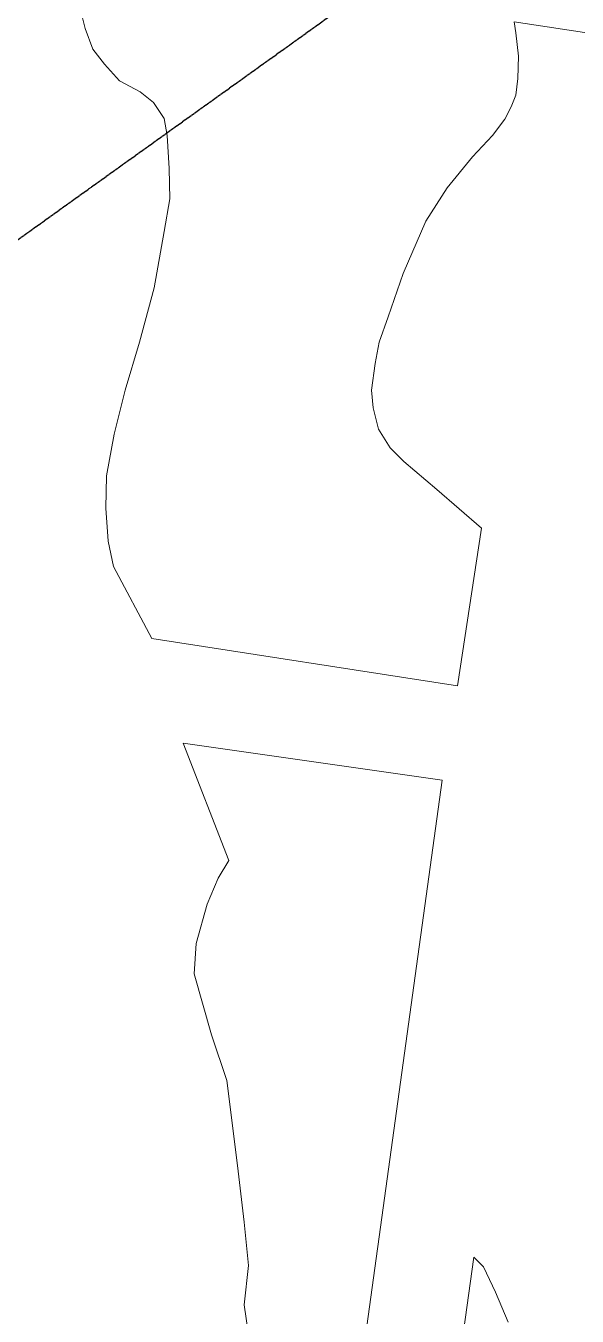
# Model space of a CAD drawing. Header units: metres. Extents: x 285484 to 287894, y 6116737 to 6119204.
# Drawn here: x 287388.4 to 287556.4, y 6117978.8 to 6118371.5 of the extents above; entities that cross this region are included whole.
import ezdxf

# ---------------------------------------------------------------- set-up
doc = ezdxf.new("R2010")
doc.units = ezdxf.units.M
doc.linetypes.add('Cable Exist OH', pattern=[1, 1, 0])
doc.layers.add('Cadastre Land Parcels_SP_EXT', color=7, linetype='Continuous', lineweight=5)
doc.layers.add('Mains_HV_EXT', color=7, linetype='Continuous')

msp = doc.modelspace()

# ---------------------------------------------------------------- linework, layer by layer
at = {"layer": 'Cadastre Land Parcels_SP_EXT', "linetype": 'Continuous'}
for points in [[(287561.97, 6118368.97), (287537.24, 6118372.65), (287537.68, 6118369.29), (287538.47, 6118362.19), (287538.27, 6118355.48), (287537.68, 6118350.35), (287536.3, 6118346.8), (287534.33, 6118343.05), (287530.58, 6118338.12), (287524.46, 6118331.61), (287516.77, 6118322.14), (287510.26, 6118312.07), (287503.35, 6118296.09), (287498.81, 6118282.88), (287496.05, 6118275.18), (287494.87, 6118268.67), (287493.69, 6118260.58), (287494.28, 6118255.25), (287495.86, 6118248.74), (287499.41, 6118243.02), (287503.55, 6118238.88), (287513.61, 6118230.39), (287527.23, 6118218.56), (287519.93, 6118170.61), (287426.8, 6118185.02), (287426.8, 6118185.02), (287415.16, 6118206.92), (287413.58, 6118214.61), (287412.79, 6118224.67), (287412.99, 6118234.54), (287415.36, 6118247.17), (287418.71, 6118260.58), (287423.05, 6118275.18), (287427.59, 6118291.75), (287430.55, 6118308.92), (287432.33, 6118318.78), (287432.13, 6118328.05), (287431.54, 6118338.12), (287430.55, 6118343.25), (287427.39, 6118348.18), (287423.25, 6118351.34), (287416.94, 6118354.69), (287412.4, 6118359.82), (287408.85, 6118364.36), (287406.48, 6118370.67), (287404.51, 6118378.76)], [(287456.94, 6117968.35), (287454.96, 6117982.27), (287456.28, 6117994.19), (287454.96, 6118007.44), (287452.97, 6118024.67), (287449.66, 6118050.51), (287445.02, 6118064.43), (287439.72, 6118082.98), (287440.38, 6118092.26), (287443.69, 6118104.18), (287447.01, 6118112.13), (287450.32, 6118117.43), (287436.4, 6118153.21), (287515.25, 6118141.95), (287489.04, 6117952.24)], [(287518.15, 6117947.89), (287524.9, 6117996.82), (287527.89, 6117993.83), (287531.52, 6117986.14), (287535.36, 6117976.96)]]:
    msp.add_lwpolyline(points, dxfattribs=at)
at = {"layer": 'Mains_HV_EXT', "linetype": 'Cable Exist OH'}
msp.add_lwpolyline([(287307.42, 6118250.12), (287519.28, 6118401.8)], dxfattribs=at)

doc.saveas('drawing.dxf')
